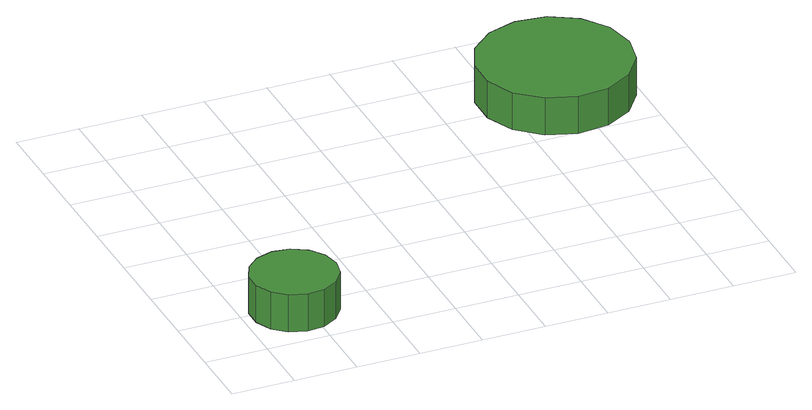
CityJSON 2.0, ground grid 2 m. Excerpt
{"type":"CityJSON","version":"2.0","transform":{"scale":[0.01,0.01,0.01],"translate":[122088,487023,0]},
"CityObjects":{
"tree1":{"type":"SolitaryVegetationObject","attributes":{"function":"something"},"geometry":[{"type":"MultiSurface","lod":"1","boundaries":[[[0,1,2,3,4,5,6,7,8,9,10,11,12,13,14]],[[15,16,17,18,19,20,21,22,23,24,25,26,27,28,29]],[[0,29,28,1]],[[1,28,27,2]],[[2,27,26,3]],[[3,26,25,4]],[[4,25,24,5]],[[5,24,23,6]],[[6,23,22,7]],[[7,22,21,8]],[[8,21,20,9]],[[9,20,19,10]],[[10,19,18,11]],[[11,18,17,12]],[[12,17,16,13]],[[13,16,15,14]],[[14,15,29,0]]]}]},
"tree2":{"type":"SolitaryVegetationObject","attributes":{"function":"something"},"geometry":[{"type":"MultiSurface","lod":"1","boundaries":[[[30,31,32,33,34,35,36,37,38,39,40,41,42,43,44]],[[45,46,47,48,49,50,51,52,53,54,55,56,57,58,59]],[[30,59,58,31]],[[31,58,57,32]],[[32,57,56,33]],[[33,56,55,34]],[[34,55,54,35]],[[35,54,53,36]],[[36,53,52,37]],[[37,52,51,38]],[[38,51,50,39]],[[39,50,49,40]],[[40,49,48,41]],[[41,48,47,42]],[[42,47,46,43]],[[43,46,45,44]],[[44,45,59,30]]]}]}
},
"vertices":[
[300,185,188],[288,240,188],[255,286,188],[206,314,188],[150,320,188],[96,302,188],[54,265,188],[31,213,188],[31,157,188],[54,105,188],[96,67,188],[150,50,188],[206,56,188],[255,84,188],[288,130,188],[288,130,63],[255,84,63],[206,56,63],[150,50,63],[96,67,63],[54,105,63],[31,157,63],[31,213,63],[54,265,63],[96,302,63],[150,320,63],[206,314,63],[255,286,63],[288,240,63],[300,185,63],
[1594,1022,196],[1574,1120,196],[1515,1201,196],[1429,1251,196],[1329,1261,196],[1235,1230,196],[1160,1163,196],[1120,1072,196],[1120,973,196],[1160,881,196],[1235,815,196],[1329,784,196],[1429,794,196],[1515,844,196],[1574,925,196],[1574,925,71],[1515,844,71],[1429,794,71],[1329,784,71],[1235,815,71],[1160,881,71],[1120,973,71],[1120,1072,71],[1160,1163,71],[1235,1230,71],[1329,1261,71],[1429,1251,71],[1515,1201,71],[1574,1120,71],[1594,1022,71]
]}
